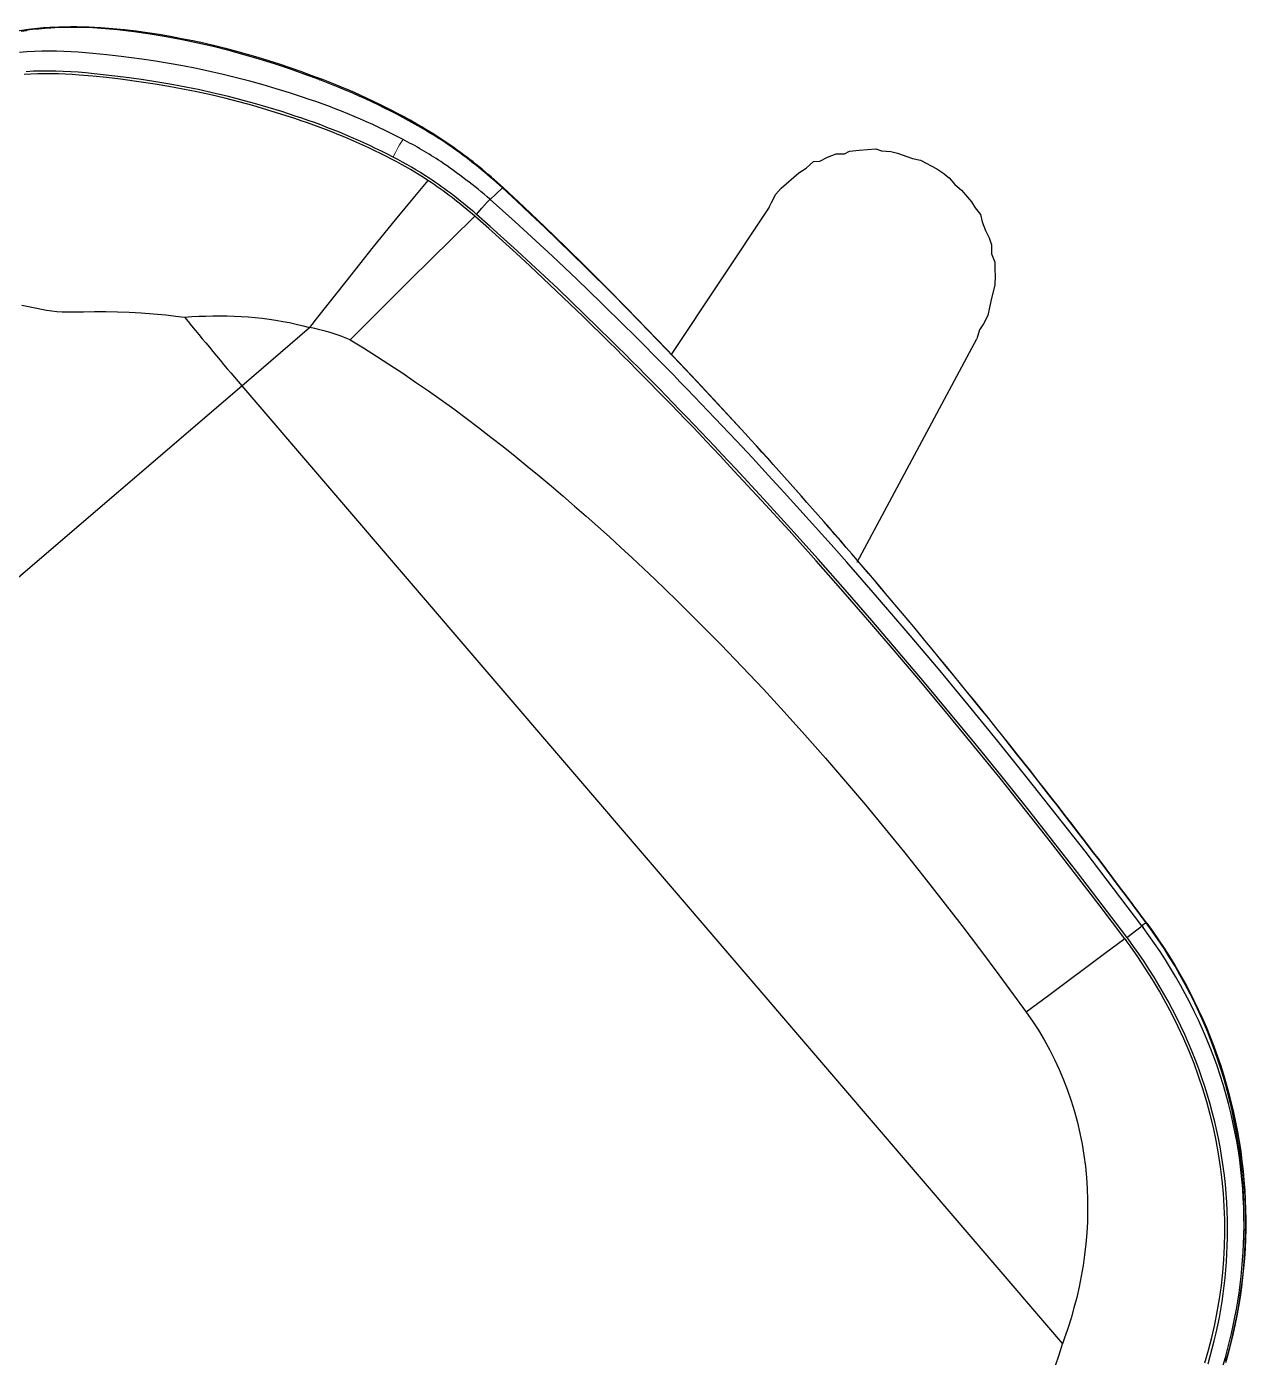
# Model space of a CAD drawing. Extents: x 741 to 1339, y 725 to 848.
# Drawn here: x 1106.8417 to 1107.0838, y 785.8822 to 786.1461 of the extents above; entities that cross this region are included whole.
import ezdxf

# ---------------------------------------------------------------- set-up
doc = ezdxf.new("R2010")
doc.units = 0
doc.header["$MEASUREMENT"] = 0
doc.linetypes.add('CONTINU', pattern=[0])
for name, color, linetype in [('Lay Out', 31, 'CONTINUOUS'), ('PAREDES', 7, 'CONTINUOUS'), ('PENA-008', 8, 'CONTINUOUS')]:
    doc.layers.add(name, color=color, linetype=linetype)
doc.layers.add('MOCHO', color=3, linetype='CONTINUOUS', lineweight=15)

# ---------------------------------------------------------------- blocks, each defined once
blk = doc.blocks.new('*E421')
at = {"layer": 'MOCHO', "lineweight": 13, "extrusion": (0, 0, -1)}
for centre, major_axis, ratio, start_param, end_param in [((298.2832532743196, 410.9227221997448), (-0.3240056931972504, -2.738728284835815), 0.03556452878652137, 3.141552209854126, 3.454068899154663), ((317.3357129911165, 406.572426179237), (-0.9135398268699647, -2.646780014038086), 0.10244476118164, 3.141594648361206, 3.51560640335083), ((317.742817483304, 402.6443713696667), (-1.027923107147217, -2.604490995407104), 0.1122784527247029, 3.701299667358398, 5.337861061096191)]:
    blk.add_ellipse(centre, major_axis=major_axis, ratio=ratio, start_param=start_param, end_param=end_param, dxfattribs=at)
blk = doc.blocks.new('A$C12870BC7')
at = {"layer": 'Lay Out', "linetype": 'CONTINU', "ltscale": 0.6}
for p, q in [((0.7112295097992387, 0.4850232043122702), (0.7090285739674869, 0.4864207633945767)), ((0.7099758233760554, 0.4857124472735137), (0.7108754509192181, 0.4851368498275548)), ((0.708141733070704, 0.4818421979785086), (0.7069510185918375, 0.4827145890494791)), ((0.709309178294518, 0.480947056442588), (0.708141733070704, 0.4818421979785086)), ((0.7104536289169232, 0.4800298052998784), (0.709309178294518, 0.480947056442588)), ((0.7161388648403886, 0.481336255712236), (0.7148168049538413, 0.4823626816219218)), ((0.7152190044892563, 0.4822217386001881), (0.7161712434364631, 0.4814897565024836)), ((0.7174322386944709, 0.4802812505802336), (0.7161388648403886, 0.481336255712236)), ((0.7161712434364631, 0.4814897565024836), (0.7171108025468698, 0.4807416613994207)), ((0.7171108025468698, 0.4807416613994207), (0.7180331805550964, 0.4799814510249831)), ((0.7186966366041929, 0.4791995277658003), (0.7174322386944709, 0.4802812505802336)), ((0.7058741327307985, 0.477983072150451), (0.7047883816649687, 0.4788034163830304)), ((0.7066554303905264, 0.4780658801810347), (0.7054865661235112, 0.478968589946831)), ((0.7069416956313148, 0.4771406488282679), (0.7058741327307985, 0.477983072150451)), ((0.7078012237632834, 0.4771390771998227), (0.7066554303905264, 0.4780658801810347)), ((0.711574917094083, 0.4790914210959869), (0.7104536289169232, 0.4800298052998784)), ((0.7126715169731028, 0.4781344214882353), (0.711574917094083, 0.4790914210959869)), ((0.7137479450784099, 0.477157967257213), (0.7126715169731028, 0.4781344214882353)), ((0.7180331805550964, 0.4799814510249831), (0.718942924502187, 0.4792061347082068)), ((0.7199333708030622, 0.4780928114826253), (0.7186966366041929, 0.4791995277658003)), ((0.718942924502187, 0.4792061347082068), (0.7207161637984996, 0.4776212466797602)), ((0.7211439976607039, 0.4769630090470542), (0.7199333708030622, 0.4780928114826253)), ((0.7079911466593671, 0.4762765889133931), (0.7069416956313148, 0.4771406488282679)), ((0.7089229849547678, 0.4761898441827412), (0.7078012237632834, 0.4771390771998227)), ((0.7090227604683719, 0.4753911975767693), (0.7079911466593671, 0.4762765889133931)), ((0.7100238877387142, 0.4752170214815266), (0.7089229849547678, 0.4761898441827412)), ((0.7100405653096118, 0.4744822775901554), (0.7090227604683719, 0.4753911975767693)), ((0.7111080214005483, 0.4742202123745898), (0.7100238877387142, 0.4752170214815266)), ((0.7148031180543626, 0.476167185268892), (0.7137479450784099, 0.477157967257213)), ((0.7158366849549225, 0.4751667446321477), (0.7148031180543626, 0.476167185268892)), ((0.7178509479570607, 0.4731411598024948), (0.7158366849549225, 0.4751667446321477)), ((0.7207161637984996, 0.4776212466797602), (0.7224342892921527, 0.4759931007245228)), ((0.7223301193226348, 0.4758123176866462), (0.7211439976607039, 0.4769630090470542)), ((0.7234931853490139, 0.4746431787662146), (0.7223301193226348, 0.4758123176866462)), ((0.7224342892921527, 0.4759931007245228), (0.7241011003567905, 0.4743288530926435)), ((0.7110468957379794, 0.473550836016571), (0.7100405653096118, 0.4744822775901554)), ((0.7120380591896378, 0.4726039528127473), (0.7110468957379794, 0.473550836016571)), ((0.7121743941359568, 0.473204742088015), (0.7111080214005483, 0.4742202123745898)), ((0.713012209382839, 0.4716469837219535), (0.7120380591896378, 0.4726039528127473)), ((0.7132222125015346, 0.4721761342089081), (0.7121743941359568, 0.473204742088015)), ((0.7198095020739288, 0.4710903068505701), (0.7178509479570607, 0.4731411598024948)), ((0.7246341112514187, 0.4734585219230354), (0.7234931853490139, 0.4746431787662146)), ((0.7241011003567905, 0.4743288530926435), (0.7257197860245128, 0.4726363314087081)), ((0.7257537362490325, 0.4722611547260982), (0.7246341112514187, 0.4734585219230354)), ((0.7257197860245128, 0.4726363314087081), (0.7272928639526413, 0.4709230581268145)), ((0.7149287872896934, 0.4696972642925772), (0.713012209382839, 0.4716469837219535)), ((0.714256191382276, 0.4711341140839664), (0.7132222125015346, 0.4721761342089081)), ((0.7162876660037796, 0.469019724622072), (0.714256191382276, 0.4711341140839664)), ((0.721719625623507, 0.4690266977693369), (0.7198095020739288, 0.4710903068505701)), ((0.7268528995606971, 0.4710534727642113), (0.7257537362490325, 0.4722611547260982)), ((0.7289928012810947, 0.4686149006199827), (0.7268528995606971, 0.4710534727642113)), ((0.7272928639526413, 0.4709230581268145), (0.7288229280906648, 0.4691947704534556)), ((0.7168175641588164, 0.4677031120300086), (0.7149287872896934, 0.4696972642925772)), ((0.7182731971980161, 0.4668817454762717), (0.7162876660037796, 0.469019724622072)), ((0.7186842619381082, 0.4656737583438968), (0.7168175641588164, 0.4677031120300086)), ((0.7245046273840785, 0.4659195121933095), (0.721719625623507, 0.4690266977693369)), ((0.7288229280906648, 0.4691947704534556), (0.7303123587690266, 0.4674554508647049)), ((0.7310596451702054, 0.4661527540499861), (0.7289928012810947, 0.4686149006199827)), ((0.7303123587690266, 0.4674554508647049), (0.7317642076934021, 0.4657060606473493)), ((0.7202137462521137, 0.4647343975943983), (0.7182731971980161, 0.4668817454762717)), ((0.7214477796914593, 0.4625735001395839), (0.7186842619381082, 0.4656737583438968)), ((0.7221100303169692, 0.4625824874124334), (0.7202137462521137, 0.4647343975943983)), ((0.72631419723524, 0.4638363569379322), (0.7245046273840785, 0.4659195121933095)), ((0.7330609384236482, 0.4636664990059813), (0.7310596451702054, 0.4661527540499861)), ((0.7317642076934021, 0.4657060606473493), (0.7331815876032692, 0.4639453333438865)), ((0.7232692969698178, 0.4604634288412086), (0.7214477796914593, 0.4625735001395839)), ((0.7239638346403012, 0.4604217425430903), (0.7221100303169692, 0.4625824874124334)), ((0.7280883367846513, 0.4617366309214646), (0.72631419723524, 0.4638363569379322)), ((0.7350005109319113, 0.4611533431775712), (0.7330609384236482, 0.4636664990059813)), ((0.7331815876032692, 0.4639453333438865), (0.7345662227124308, 0.462172170340196)), ((0.7345662227124308, 0.462172170340196), (0.7359190895667211, 0.4603854577637918)), ((0.7250699100650877, 0.4583152264815595), (0.7232692969698178, 0.4604634288412086)), ((0.7257735113010426, 0.4582472497400119), (0.7239638346403012, 0.4604217425430903)), ((0.7298248030288619, 0.4596163211508753), (0.7280883367846513, 0.4617366309214646)), ((0.731521978563876, 0.4574721470426226), (0.7298248030288619, 0.4596163211508753)), ((0.736880865093724, 0.4586095787422124), (0.7350005109319113, 0.4611533431775712)), ((0.7359190895667211, 0.4603854577637918), (0.7372414393651638, 0.4585836697620067)), ((0.7268410131675296, 0.4561298085725554), (0.7250699100650877, 0.4583152264815595)), ((0.7275379006511571, 0.4560531497286462), (0.7257735113010426, 0.4582472497400119)), ((0.7331797108043361, 0.4553042306652202), (0.731521978563876, 0.4574721470426226)), ((0.7387045796000962, 0.456034168120155), (0.736880865093724, 0.4586095787422124)), ((0.7372414393651638, 0.4585836697620067), (0.7385340655515051, 0.4567669284026721)), ((0.7385340655515051, 0.4567669284026721), (0.7397979904469025, 0.4549359813540974)), ((0.7285784559574608, 0.4539063664121983), (0.7268410131675296, 0.4561298085725554)), ((0.7292593372454235, 0.4538334611661554), (0.7275379006511571, 0.4560531497286462)), ((0.7302847408336106, 0.4516424281191718), (0.7285784559574608, 0.4539063664121983)), ((0.7347999681005035, 0.4531136401151485), (0.7331797108043361, 0.4553042306652202)), ((0.7404744315032872, 0.4534289575931467), (0.7387045796000962, 0.456034168120155)), ((0.7397979904469025, 0.4549359813540974), (0.7410343126653629, 0.4530913168889725)), ((0.7309408575309249, 0.4515874211260922), (0.7292593372454235, 0.4538334611661554)), ((0.7319612258048096, 0.4493388939461198), (0.7302847408336106, 0.4516424281191718)), ((0.7325843230478881, 0.4493162350322706), (0.7309408575309249, 0.4515874211260922)), ((0.7363845509585758, 0.4509009246999227), (0.7347999681005035, 0.4531136401151485)), ((0.7421929842357144, 0.4507951220678166), (0.7404744315032872, 0.4534289575931467)), ((0.7410343126653629, 0.4530913168889725), (0.7422439172017334, 0.4512332401777854)), ((0.7336084296611602, 0.4469967556976968), (0.7319612258048096, 0.4493388939461198)), ((0.7341911528395144, 0.4470207115864611), (0.7325843230478881, 0.4493162350322706)), ((0.7379349547141487, 0.4486662217461941), (0.7363845509585758, 0.4509009246999227)), ((0.7394522169474271, 0.4464093176341208), (0.7379349547141487, 0.4486662217461941)), ((0.743862084079467, 0.4481332566270027), (0.7421929842357144, 0.4507951220678166)), ((0.7422439172017334, 0.4512332401777854), (0.7434275822405993, 0.449361949581558)), ((0.7434275822405993, 0.449361949581558), (0.7445858723477272, 0.4474774603588827)), ((0.7352263218854773, 0.4446167152659797), (0.7336084296611602, 0.4469967556976968)), ((0.7357623387101171, 0.4447011101836011), (0.7341911528395144, 0.4470207115864611)), ((0.7409369174822018, 0.4441296325401396), (0.7394522169474271, 0.4464093176341208)), ((0.7454830127508671, 0.4454433765290702), (0.743862084079467, 0.4481332566270027)), ((0.7445858723477272, 0.4474774603588827), (0.7457191995034123, 0.4455797572509397)), ((0.6747445692184897, 0.4443714802066694), (0.6753497758376739, 0.4435968962991552)), ((0.6753497758376739, 0.4435968962991552), (0.6759455297987529, 0.4427983412445116)), ((0.7368143989463647, 0.4421992151485625), (0.7352263218854773, 0.4446167152659797)), ((0.7372984147081638, 0.4423573545311825), (0.7357623387101171, 0.4447011101836011)), ((0.7423893004549313, 0.4418263882792104), (0.7409369174822018, 0.4441296325401396)), ((0.7470563958494836, 0.4427249019497737), (0.7454830127508671, 0.4454433765290702)), ((0.7457191995034123, 0.4455797572509397), (0.7468278688779151, 0.4436684893116905)), ((0.7468278688779151, 0.4436684893116905), (0.7479120025397492, 0.4417432750781387)), ((0.6759455297987529, 0.4427983412445116), (0.6765442591728856, 0.4419929961450322)), ((0.6765442591728856, 0.4419929961450322), (0.6771582241869396, 0.4411953260848946)), ((0.6771582241869396, 0.4411953260848946), (0.6777967325430723, 0.4404141657519318)), ((0.7383716080054796, 0.4397444079306894), (0.7368143989463647, 0.4421992151485625)), ((0.738799441867684, 0.4399889258393301), (0.7372984147081638, 0.4423573545311825)), ((0.743809396382801, 0.4394981047742164), (0.7423893004549313, 0.4418263882792104)), ((0.7485822944094593, 0.4399765359146528), (0.7470563958494836, 0.4427249019497737)), ((0.7479120025397492, 0.4417432750781387), (0.7489716310058725, 0.4398035347260389)), ((0.6777967325430723, 0.4404141657519318), (0.6784659410572544, 0.4396538333094355)), ((0.6784659410572544, 0.4396538333094355), (0.6791685428595997, 0.4389153205618328)), ((0.6791685428595997, 0.4389153205618328), (0.6799042632966916, 0.4381968575196566)), ((0.6799042632966916, 0.4381968575196566), (0.6806708441062597, 0.4374944769661084)), ((0.739896377434377, 0.4372522173193971), (0.7383716080054796, 0.4397444079306894)), ((0.7402653286375767, 0.4375946492011877), (0.738799441867684, 0.4399889258393301)), ((0.7438094116413936, 0.4394981047742164), (0.7438219083756508, 0.4394773226593003)), ((0.7485822333753163, 0.4399765359146528), (0.7486437252425162, 0.439863378672058)), ((0.7489710664403333, 0.4398044960132808), (0.7490342214870793, 0.4396870663829446)), ((0.6806708441062597, 0.4374944769661084), (0.6814644782857044, 0.4368030062596659)), ((0.6814644782857044, 0.4368030062596659), (0.6831149932425546, 0.4354290216029)), ((0.6831149932425546, 0.4354290216029), (0.6848182340424387, 0.4340301655459058)), ((0.7402654812229343, 0.4375947712694739), (0.7402813043162837, 0.4375685113430023)), ((0.6848182340424387, 0.4340301655459058), (0.6865399452902352, 0.4325742578530622)), ((0.6865399452902352, 0.4325742578530622), (0.6882628314445469, 0.4310471996450502)), ((0.6882628314445469, 0.4310471996450502), (0.689984634243558, 0.4294532480510185)), ((0.689984634243558, 0.4294532480510185), (0.6917045297264508, 0.4277978961406603)), ((0.6917045297264508, 0.4277978961406603), (0.6934206105774479, 0.4260850272098793)), ((0.6934206105774479, 0.4260850272098793), (0.6951301150029963, 0.4243170139593673)), ((0.6951301150029963, 0.4243170139593673), (0.6968295945757177, 0.4224947795301119)), ((0.6968295945757177, 0.4224947795301119), (0.6976743677112722, 0.4215632464051993)), ((0.6976743677112722, 0.4215632464051993), (0.6988021560212587, 0.4207256295192252)), ((0.6988021560212587, 0.4207256295192252), (0.6999170813922433, 0.4198710909258949)), ((0.6999170813922433, 0.4198710909258949), (0.7010181367614337, 0.4189995009276259)), ((0.7010181367614337, 0.4189995009276259), (0.7021042692903734, 0.4181107527149521)), ((0.7021042692903734, 0.4181107527149521), (0.7031744108821272, 0.4172047623656141)), ((0.7031744108821272, 0.4172047623656141), (0.7042274781812807, 0.4162814764749925)), ((0.7042274781812807, 0.4162814764749925), (0.7052624488664492, 0.4153408568968331)), ((0.7052624488664492, 0.4153408568968331), (0.706278224323512, 0.4143828960018396)), ((0.706278224323512, 0.4143828960018396), (0.7072737822311979, 0.41340762430697)), ((0.7072737822311979, 0.41340762430697), (0.7082480850095294, 0.4124151104754361)), ((0.7082480850095294, 0.4124151104754361), (0.7092001103373491, 0.4114054384294974)), ((0.759905144390757, 0.4124388374862207), (0.7599277727875346, 0.412351741809303)), ((0.760087193886477, 0.4124082670255262), (0.7601094560786237, 0.4123212628999369)), ((0.7092001103373491, 0.4114054384294974), (0.7101288664101162, 0.4103787683834668)), ((0.7101288664101162, 0.4103787683834668), (0.7110333919407026, 0.4093352758107045)), ((0.7110333919407026, 0.4093352758107045), (0.7119127714174169, 0.4082751972180318)), ((0.7419095265639157, 0.4090470193318794), (0.7351543321510121, 0.4078020989327484)), ((0.7478307356204255, 0.4100873381310208), (0.7419095265639157, 0.4090470193318794)), ((0.7519578011974204, 0.4107680134286653), (0.7478307356204255, 0.4100873381310208)), ((0.7119127714174169, 0.4082751972180318), (0.7127661045870468, 0.4071988148882753)), ((0.7127661045870468, 0.4071988148882753), (0.7135925369721576, 0.4061064416214464)), ((0.7351543321510121, 0.4078020989327484), (0.7265770864112824, 0.4061571685972609)), ((0.4186453310797447, 0.4038751413200004), (0.6974328862494872, 0.4038751413193182)), ((0.6974328862494872, 0.4038751413193182), (0.6974328862489187, 0.1537165897480151)), ((0.6974328862494872, 0.4038751413193182), (0.7151617392341336, 0.4038751413193182)), ((0.7135925369721576, 0.4061064416214464), (0.714391320904781, 0.4049984207342874)), ((0.714391320904781, 0.4049984207342874), (0.7151617544926125, 0.4038751413193182)), ((0.7176906266047922, 0.4043895062927874), (0.7151617392341336, 0.4038751413193182)), ((0.7265770864112824, 0.4061571685972609), (0.7176906266047922, 0.4043895062927874)), ((0.7479462884517147, 0.3988814981703541), (0.7364354228902243, 0.3980622144056412)), ((0.7544055284585625, 0.3993080197990508), (0.7479462884517147, 0.3988814981703541)), ((0.7549079460048347, 0.3956971120726536), (0.7544055284585625, 0.3993080197990508)), ((0.7548921381699643, 0.3993949781493171), (0.7548942133298056, 0.3993807495719608)), ((0.7553957763985295, 0.3957817434973236), (0.7548941675541414, 0.3993807419428919)), ((0.754894182812734, 0.3993807419428919), (0.7564917811950522, 0.3996262974312828)), ((0.7564917811950522, 0.3996262974312828), (0.758076409828675, 0.3998245591128722)), ((0.758076409828675, 0.3998245591128722), (0.758789684971191, 0.3998900181973255)), ((0.758789684971191, 0.3998900181973255), (0.7588574938690158, 0.3998944050240567)), ((0.758853999666087, 0.3999183532835247), (0.7588574938690158, 0.3998943973947604)), ((0.7593139222123568, 0.3965939244174166), (0.7588574328348727, 0.3998943973947604)), ((0.7603938750375505, 0.3999535928535494), (0.7588574633519443, 0.3998943973947604)), ((0.7622270956067609, 0.3999937609280693), (0.7603938750375505, 0.3999535928535494)), ((0.762222807960427, 0.4000292293760737), (0.7622271261238325, 0.3999937609280693)), ((0.7626640845857651, 0.3962304357671798), (0.7622270956067609, 0.3999937609280693)), ((0.7623591276482671, 0.4000145583015779), (0.7623633237433864, 0.3999791203707588)), ((0.7623632932263149, 0.3999792042925634), (0.7629937450797684, 0.3943283229446166)), ((0.7208630423872933, 0.3968867050498517), (0.7196529953536697, 0.3967926667426269)), ((0.7196529953536697, 0.3967926667426269), (0.7206260927084145, 0.3938559341811612)), ((0.7364354228902243, 0.3980622144056412), (0.7208630423872933, 0.3968867050498517)), ((0.759747371212768, 0.3932842429183125), (0.7593139222123568, 0.3965939244174166)), ((0.7630758207010899, 0.3924518291903638), (0.7626640845857651, 0.3962304357671798)), ((0.7206260927084145, 0.3938559341811612), (0.7215515987147114, 0.3909093140937472)), ((0.7553850191363267, 0.3920583727913396), (0.7549079460048347, 0.3956971120726536)), ((0.7558705302338353, 0.39216747126558), (0.7553957763985295, 0.3957817434973236)), ((0.7601609536099545, 0.3899579982874144), (0.759747371212768, 0.3932842429183125)), ((0.7629937450797684, 0.3943283229446166), (0.7635683049457498, 0.3886791200348085)), ((0.7215515987147114, 0.3909093140937472), (0.722437493582845, 0.3879431020564112)), ((0.7558381363791682, 0.3884038180460863), (0.7553850191363267, 0.3920583727913396)), ((0.7563220911068242, 0.3885323253675921), (0.7558705302338353, 0.39216747126558)), ((0.7634614952508514, 0.3886912810815062), (0.7630758207010899, 0.3924518291903638)), ((0.722437493582845, 0.3879431020564112), (0.7232857914382862, 0.3849689937310501)), ((0.7562666721336768, 0.3847587693635575), (0.7558381363791682, 0.3884038180460863)), ((0.7567498791934781, 0.3849022300423854), (0.7563220911068242, 0.3885323253675921)), ((0.7609291747112934, 0.3833140766887624), (0.7601609536099545, 0.3899579982874144)), ((0.7638242972673766, 0.3849407044204014), (0.7634614952508514, 0.3886912810815062)), ((0.7635683049457498, 0.3886791200348085), (0.7640938696787885, 0.3830355475215725)), ((0.7232857914382862, 0.3849689937310501), (0.7240977434803995, 0.3819941835133847)), ((0.7566710536386267, 0.3811345562010189), (0.7562666721336768, 0.3847587693635575)), ((0.7571557560341375, 0.3812730197119123), (0.7567498791934781, 0.3849022300423854)), ((0.7616266725361243, 0.3766698728075113), (0.7609291747112934, 0.3833140766887624)), ((0.7641697350791787, 0.38115250022976), (0.7638242972673766, 0.3849407044204014)), ((0.7640938696787885, 0.3830355475215725), (0.7645779922501674, 0.3773526156358145)), ((0.7240977434803995, 0.3819941835133847), (0.7248767981365631, 0.3790118279537324)), ((0.7570543478580589, 0.3775143865480146), (0.7566710536386267, 0.3811345562010189)), ((0.7575412474814698, 0.3776399337152867), (0.7571557560341375, 0.3812730197119123)), ((0.7644951231854407, 0.3773627625569276), (0.7641697350791787, 0.38115250022976)), ((0.7248767981365631, 0.3790118279537324), (0.7256241760888429, 0.3760224229540796)), ((0.7577631675105181, 0.3702672724559903), (0.7570543478580589, 0.3775143865480146)), ((0.7582546294337931, 0.370359128793794), (0.7575412474814698, 0.3776399337152867)), ((0.7650893055181882, 0.3697724078811149), (0.7644951231854407, 0.3773627625569276)), ((0.7256241760888429, 0.3760224229540796), (0.7263410522439813, 0.3730264796754597)), ((0.7622601150609967, 0.3700127907286657), (0.7616266725361243, 0.3766698728075113)), ((0.7645779922501674, 0.3773526156358145), (0.7650201691284906, 0.3716621384080696)), ((0.7263410522439813, 0.3730264796754597), (0.7270284794404347, 0.3700244787610387)), ((0.7270284794404347, 0.3700244787610387), (0.7276874647408818, 0.3670168932255962)), ((0.7583996464823599, 0.3630128724171442), (0.7577631675105181, 0.3702672724559903)), ((0.7588955791543981, 0.3630622413839006), (0.7582546294337931, 0.370359128793794)), ((0.7628335457958997, 0.3633452794461078), (0.7622601150609967, 0.3700127907286657)), ((0.7650201691284906, 0.3716621384080696), (0.7654225975418854, 0.3659641196529861)), ((0.7656122152673674, 0.3621696403927359), (0.7650893055181882, 0.3697724078811149)), ((0.7276874647408818, 0.3670168932255962), (0.7283189389157201, 0.364004157936975)), ((0.7654225975418854, 0.3659641196529861), (0.7657870779964355, 0.3602600203746675)), ((0.7283189389157201, 0.364004157936975), (0.7289237869594558, 0.3609867039485977)), ((0.7660679722354757, 0.3545575957196121), (0.7656122152673674, 0.3621696403927359)), ((0.799865386016279, 0.3627298619312711), (0.7661394231628833, 0.3531689191909351)), ((0.799865386016279, 0.3627298619312711), (0.8008437537949362, 0.3630967498481965)), ((0.8008437537949362, 0.3630967498481965), (0.802555897407558, 0.3638305256822747)), ((0.802555897407558, 0.3638305256822747), (0.804145745047947, 0.3640751176269674)), ((0.804145745047947, 0.3640751176269674), (0.8087929919966541, 0.3640751176269674)), ((0.8087929919966541, 0.3640751176269674), (0.8105051356093895, 0.3638305256822747)), ((0.8105051356093895, 0.3638305256822747), (0.812461871166704, 0.3638305256822747)), ((0.812461871166704, 0.3638305256822747), (0.8134402389453612, 0.3630967498481965)), ((0.8134402389453612, 0.3630967498481965), (0.8151523825580966, 0.3627298619310437)), ((0.8151523825580966, 0.3627298619310437), (0.8168645261707184, 0.3621183820694256)), ((0.8168645261707184, 0.3621183820694256), (0.8180874858940683, 0.361017718318422)), ((0.7289237869594558, 0.3609867039485977), (0.7295028328325657, 0.3579649241676321)), ((0.7657870779964355, 0.3602600203746675), (0.7661151363450358, 0.3545510192941634)), ((0.8180874858940683, 0.361017718318422), (0.8191881496450719, 0.3607731263737293)), ((0.8191881496450719, 0.3607731263737293), (0.820777997285461, 0.3596724626227257)), ((0.820777997285461, 0.3596724626227257), (0.8221232529811573, 0.3586940948441821)), ((0.7295028328325657, 0.3579649241676321), (0.7300568242030181, 0.3549391809840614)), ((0.8221232529811573, 0.3586940948441821), (0.8234685086768536, 0.3577157270654112)), ((0.8234685086768536, 0.3577157270654112), (0.8240799885384718, 0.3567373592866403)), ((0.8240799885384718, 0.3567373592866403), (0.8254252442341681, 0.355392103590944)), ((0.7300568242030181, 0.3549391809840614), (0.7305864782214826, 0.3519098062706831)), ((0.7664599943328199, 0.3469384939771913), (0.7660679722354757, 0.3545575957196121)), ((0.7661151363450358, 0.3545510192941634), (0.7665418410761617, 0.3459801516189742)), ((0.8254252442341681, 0.355392103590944), (0.8261590200682463, 0.3542914398399404)), ((0.8261590200682463, 0.3542914398399404), (0.8271373878469035, 0.3525792962273187)), ((0.7305864782214826, 0.3519098062706831), (0.7310924662633056, 0.3488770861251993)), ((0.8271373878469035, 0.3525792962273187), (0.8277488677085216, 0.3516009284485477)), ((0.8277488677085216, 0.3516009284485477), (0.8287272354871789, 0.3502556727528514)), ((0.7310924662633056, 0.3488770861251993), (0.7315754139280557, 0.3458412723132511)), ((0.8287272354871789, 0.3502556727528514), (0.8300724911828752, 0.3468313855276079)), ((0.7315754139280557, 0.3458412723132511), (0.7320359010398647, 0.3428025746395775)), ((0.7667911349040537, 0.3393136855454628), (0.7664599943328199, 0.3469384939771913)), ((0.7665418410761617, 0.3459801516189742), (0.7668934280747521, 0.3374020895480641)), ((0.8300724911828752, 0.3468313855276079), (0.8304393790999143, 0.3454861298319116)), ((0.8304393790999143, 0.3454861298319116), (0.8308062670168397, 0.3438962821915226)), ((0.8308062670168397, 0.3438962821915226), (0.8308062670168397, 0.3421841385789008)), ((0.7320359010398647, 0.3428025746395775), (0.7324744769056792, 0.3397611762063804)), ((0.8308062670168397, 0.3421841385789008), (0.8310508589615324, 0.3404719949662791)), ((0.8310508589615324, 0.3404719949662791), (0.8310508589615324, 0.3374145956577337)), ((0.7324744769056792, 0.3397611762063804), (0.7328916603153743, 0.3367172791893296)), ((0.76706322497256, 0.3317007806729322), (0.7667911349040537, 0.3393136855454628)), ((0.7328916603153743, 0.3367172791893296), (0.7332878785079515, 0.3336710800417819)), ((0.7668934280747521, 0.3374020895480641), (0.7670871350857738, 0.3316966551483489)), ((0.8310508589615324, 0.3374145956577337), (0.8308062670168397, 0.3360693399620374)), ((0.8308062670168397, 0.3360693399620374), (0.8308062670168397, 0.3343571963494156)), ((0.7332878785079515, 0.3336710800417819), (0.7336635739804365, 0.330622773310111)), ((0.8300724911828752, 0.3330119406537193), (0.8294610113211434, 0.3312997970410976)), ((0.8308062670168397, 0.3343571963494156), (0.8300724911828752, 0.3330119406537193)), ((0.7336635739804365, 0.330622773310111), (0.7340191281962802, 0.3275725420965188)), ((0.7605989649101161, 0.3275725478183773), (0.7604183954916266, 0.3316024451828667)), ((0.7610972779124836, 0.3275971369360065), (0.7609165406501575, 0.3316300936353542)), ((0.7650209167962316, 0.3271357972539732), (0.7648202976722018, 0.3317830527476104)), ((0.8294610113211434, 0.3312997970410976), (0.8290941234041043, 0.3297099494007085)), ((0.7340191281962802, 0.3275725420965188), (0.7346713081934126, 0.3214670233749217)), ((0.7609106813753783, 0.3195111070758827), (0.7605989649101161, 0.3275725478183773)), ((0.7614093148068264, 0.3195282271440334), (0.7610972779124836, 0.3275971369360065)), ((0.8284826435424861, 0.3283646937050122), (0.8273819797914825, 0.3270194380093159)), ((0.8290941234041043, 0.3297099494007085), (0.8284826435424861, 0.3283646937050122)), ((0.7651996399328596, 0.3224876281560825), (0.7650209167962316, 0.3271357972539732)), ((0.8267704999297507, 0.3253072943966941), (0.8257921321510935, 0.3242066306456906)), ((0.8273819797914825, 0.3270194380093159), (0.8267704999297507, 0.3253072943966941)), ((0.7653568943208597, 0.3178388515778039), (0.7651996399328596, 0.3224876281560825)), ((0.825058356317129, 0.3232282628669196), (0.823835396593779, 0.3218830071712233)), ((0.8257921321510935, 0.3242066306456906), (0.825058356317129, 0.3232282628669196)), ((0.7346713081934126, 0.3214670233749217), (0.7352469971903588, 0.3153558790247786)), ((0.7611581289214087, 0.311448561997409), (0.7609106813753783, 0.3195111070758827)), ((0.7616570217477943, 0.3114568321193616), (0.7614093148068264, 0.3195282271440334)), ((0.8211448852023864, 0.3199262716139089), (0.8201665174237291, 0.3191924957798307)), ((0.823835396593779, 0.3218830071712233), (0.8211448852023864, 0.3199262716139089)), ((0.7654930003891991, 0.3131897383584743), (0.7653568943208597, 0.3178388515778039)), ((0.8157638624196011, 0.3171134642502835), (0.8141740147793257, 0.3161350964715126)), ((0.8171091181152974, 0.3174803521672089), (0.8157638624196011, 0.3171134642502835)), ((0.8188212617280328, 0.3182141280012871), (0.8171091181152974, 0.3174803521672089)), ((0.8201665174237291, 0.3191924957798307), (0.8188212617280328, 0.3182141280012871)), ((0.7352469971903588, 0.3153558790247786), (0.7357484381909103, 0.3092403545235953)), ((0.7673346573749882, 0.297912996593837), (0.8141740147793257, 0.3161350964715126)), ((0.7613428944350176, 0.30338554913466), (0.7611581289214087, 0.311448561997409)), ((0.7618420161393828, 0.3033843601467794), (0.7616570217477943, 0.3114568321193616)), ((0.7656082480500004, 0.3085405226206746), (0.7654930003891991, 0.3131897383584743)), ((0.7357484381909103, 0.3092403545235953), (0.7361775232523655, 0.3031215782348369)), ((0.7657029577323442, 0.3038914031428845), (0.7656082480500004, 0.3085405226206746)), ((0.765777327797025, 0.2992425455634162), (0.7657029577323442, 0.3038914031428845)), ((0.7361775232523655, 0.3031215782348369), (0.7365359460714558, 0.2970005566626384)), ((0.7614663206667842, 0.2953221510240525), (0.7613428944350176, 0.30338554913466)), ((0.7619655949563935, 0.2953118710677387), (0.7618420161393828, 0.3033843601467794)), ((0.765831617639094, 0.2945940855995701), (0.765777327797025, 0.2992425455634162)), ((0.7365359460714558, 0.2970005566626384), (0.7368251867251843, 0.2908781677310941)), ((0.7615294604549376, 0.2872581354049686), (0.7614663206667842, 0.2953221510240525)), ((0.7620288568127194, 0.2872401026859421), (0.7619655949563935, 0.2953118710677387)), ((0.7658660103607531, 0.2899461282136286), (0.765831617639094, 0.2945940855995701)), ((0.7368251867251843, 0.2908781677310941), (0.7370466032227228, 0.2847551522461487)), ((0.7658759284038865, 0.2806520044114365), (0.7658660103607531, 0.2899461282136286)), ((0.7615332445698755, 0.2791931956910645), (0.7615294604549376, 0.2872581354049686)), ((0.7620327782544223, 0.2791694667730695), (0.7620288568127194, 0.2872401026859421)), ((0.7370466032227228, 0.2847551522461487), (0.737201553572902, 0.2786320461639349)), ((0.765808516227878, 0.2713600415982143), (0.7658759284038865, 0.2806520044114365)), ((0.737201553572902, 0.2786320461639349), (0.7372913194922717, 0.2725089515254382)), ((0.7614785122304397, 0.2711271850196368), (0.7615332445698755, 0.2791931956910645)), ((0.7619782290173021, 0.2710997692595498), (0.7620327782544223, 0.2791694667730695)), ((0.7372913194922717, 0.2725089515254382), (0.7373172132139985, 0.266386131540699)), ((0.7613660416216703, 0.2630603675531944), (0.7614785122304397, 0.2711271850196368)), ((0.761866078837727, 0.2630309872579488), (0.7619782290173021, 0.2710997692595498)), ((0.7656651013246005, 0.2620700738375632), (0.765808516227878, 0.2713600415982143)), ((0.7373172132139985, 0.266386131540699), (0.7372806690397624, 0.26026414696004)), ((0.7611967024797082, 0.2549936416380802), (0.7613660416216703, 0.2630603675531944)), ((0.7616972127099757, 0.2549638226601161), (0.761866078837727, 0.2630309872579488)), ((0.7654471027372551, 0.2527832302605617), (0.7656651013246005, 0.2620700738375632)), ((0.7372806690397624, 0.26026414696004), (0.7371832280809372, 0.2541437073055164)), ((0.7371832280809372, 0.2541437073055164), (0.7370266908438339, 0.2480255716887001)), ((0.7609715323843034, 0.2469304633307416), (0.7611967024797082, 0.2549936416380802)), ((0.7614726071801101, 0.2468999004993435), (0.7616972127099757, 0.2549638226601161)), ((0.765156092094287, 0.2435022764750698), (0.7654471027372551, 0.2527832302605617)), ((0.7370266908438339, 0.2480255716887001), (0.7368131019709949, 0.2419104000409931)), ((0.760691828310371, 0.2388755856623135), (0.7609715323843034, 0.2469304633307416)), ((0.7611934676717169, 0.2388411624235829), (0.7614726071801101, 0.2468999004993435)), ((0.7647938393847085, 0.2342292723829047), (0.765156092094287, 0.2435022764750698)), ((0.7368131019709949, 0.2419104000409931), (0.736544841792977, 0.2357986348593073)), ((0.7603588414571618, 0.230827749804817), (0.760691828310371, 0.2388755856623135)), ((0.7608610911597111, 0.2307876198765513), (0.7611934676717169, 0.2388411624235829)), ((0.736544841792977, 0.2357986348593073), (0.7362246873616982, 0.2296903638807777)), ((0.7643623129586672, 0.2249630812232368), (0.7647938393847085, 0.2342292723829047)), ((0.7362246873616982, 0.2296903638807777), (0.7358558887437425, 0.2235852132710221)), ((0.7599739450923266, 0.2227821111751069), (0.7603588414571618, 0.230827749804817)), ((0.7604770034967601, 0.2227376325663641), (0.7608610911597111, 0.2307876198765513)), ((0.7638636642687402, 0.215700552110107), (0.7643623129586672, 0.2249630812232368)), ((0.7358558887437425, 0.2235852132710221), (0.7354421995368625, 0.2174823743284975)), ((0.7595387871367052, 0.2147340159224456), (0.7599739450923266, 0.2227821111751069)), ((0.7600428831211161, 0.2146888506799911), (0.7604770034967601, 0.2227376325663641)), ((0.7354421995368625, 0.2174823743284975), (0.7349885024698892, 0.2113869968059277)), ((0.7590553817161094, 0.2066828689642222), (0.7595387871367052, 0.2147340159224456)), ((0.7595612019140958, 0.2066466223314052), (0.7600428831211161, 0.2146888506799911)), ((0.7633008839862327, 0.2064460337242195), (0.7638636642687402, 0.215700552110107)), ((0.7349885024698892, 0.2113869968059277), (0.7347480891051532, 0.2083394415567597)), ((0.7345365906507482, 0.2061814432222633), (0.7342478535284158, 0.2040216367522731)), ((0.7347480891051532, 0.2083394415567597), (0.7345365906507482, 0.2061814432222633)), ((0.7403194506353543, 0.2079489605705618), (0.7347480891051532, 0.2083394415567597)), ((0.7540396289603564, 0.20700926413339), (0.7403194506353543, 0.2079489605705618)), ((0.7590553817161094, 0.2066828689642222), (0.7540396289603564, 0.20700926413339)), ((0.758929681963707, 0.2049234844112249), (0.7590276264539284, 0.2062560574234027)), ((0.7590553817161094, 0.2066828689642222), (0.7590276264539284, 0.2062560574234027)), ((0.7593952654238478, 0.2043929453980269), (0.7595333398422213, 0.2062174457187353)), ((0.7595576924526881, 0.2065911880997788), (0.7595333398422213, 0.2062174457187353)), ((0.7595612019140958, 0.2066466147021089), (0.7595576924526881, 0.2065911652118899)), ((0.7595576924526881, 0.2065911652118899), (0.7620123928609814, 0.2064359554665458)), ((0.7620123928609814, 0.2064359554665458), (0.7630387424779315, 0.2063928959010042)), ((0.7630387424779315, 0.2063928959010042), (0.763297298232203, 0.2063901188489723)), ((0.7631222981763699, 0.2040701283538198), (0.7632717707151073, 0.2060050622697105)), ((0.7632972829737241, 0.2063900959613107), (0.7632717707151073, 0.2060050470111179)), ((0.764206431838204, 0.2063419705643952), (0.7632972829737241, 0.2063900959613107)), ((0.7633008687277538, 0.2064457438123242), (0.763297298232203, 0.2063901188489723)), ((0.7643522881058402, 0.2063385984297526), (0.764206431838204, 0.2063419705643952)), ((0.7644014510826196, 0.2061425416054732), (0.764239786980113, 0.2041518606581718)), ((0.764245829357094, 0.2042377203943175), (0.7643995895421654, 0.2061404206701951)), ((0.7643523033644328, 0.2063386136883452), (0.7644098432728583, 0.2062859488794544)), ((0.7644098432728583, 0.2062859488794544), (0.7643995132495434, 0.2061394593829533)), ((0.7644117048133126, 0.2062880927026214), (0.7644013900484765, 0.2061416184644855)), ((0.7644116895547199, 0.2062880927026214), (0.7644098432728583, 0.2062859488794544)), ((0.7342478535284158, 0.2040216367522731), (0.7338815878260334, 0.2018640656567783)), ((0.7586824938126142, 0.202263137193782), (0.758929681963707, 0.2049234844112249)), ((0.7592249955116017, 0.2025676440048443), (0.7593952654238478, 0.2043929453980269)), ((0.7629370901653942, 0.2021345840967257), (0.7631222981763699, 0.2040701283538198)), ((0.764239786980113, 0.2041518606581718), (0.7640383133784212, 0.2021648951622552)), ((0.7640557843928377, 0.2023392314722656), (0.764245829357094, 0.2042377203943175)), ((0.7338815878260334, 0.2018640656567783), (0.7334378240606725, 0.1997125521966296)), ((0.7583669016811996, 0.1996108235914704), (0.7586824938126142, 0.202263137193782)), ((0.758787228347785, 0.1989192460753344), (0.75902236226176, 0.2007427927380974)), ((0.75902236226176, 0.2007427927380974), (0.7592249955116017, 0.2025676440048443)), ((0.7627159788384574, 0.2001996654394276), (0.7629370901653942, 0.2021345840967257)), ((0.7640383133784212, 0.2021648951622552), (0.7637973964822891, 0.2001846205310045)), ((0.763829591976048, 0.2004457244593283), (0.7640557843928377, 0.2023392314722656)), ((0.7334378240606725, 0.1997125521966296), (0.732916958954263, 0.1975710864771969)), ((0.7579828445354337, 0.1969685348417585), (0.7583669016811996, 0.1996108235914704)), ((0.7585194564425706, 0.1970979347870667), (0.758787228347785, 0.1989192460753344)), ((0.7621653596026476, 0.19633601545776), (0.7624587658345376, 0.198266455737226)), ((0.7624587658345376, 0.198266455737226), (0.7627159788384574, 0.2001996654394276)), ((0.7635169599989808, 0.1982095261698902), (0.7631976142698136, 0.1962433809353712)), ((0.763269542970022, 0.196676997779619), (0.7635674504676331, 0.1985580233165507)), ((0.7637973964822891, 0.2001846205310045), (0.7635169599989808, 0.1982095261698902)), ((0.7635674504676331, 0.1985580233165507), (0.763829591976048, 0.2004457244593283)), ((0.7323196943988819, 0.1954434983886273), (0.731647052715914, 0.1933334957536914)), ((0.732916958954263, 0.1975710864771969), (0.7323196943988819, 0.1954434983886273)), ((0.7575303223750893, 0.1943383155876433), (0.7579828445354337, 0.1969685348417585)), ((0.7578856477130671, 0.1934660999898057), (0.7582189549952432, 0.1952798735653829)), ((0.7582189549952432, 0.1952798735653829), (0.7585194564425706, 0.1970979347870667)), ((0.7618356533329802, 0.1944095271371822), (0.7621653596026476, 0.19633601545776)), ((0.7631976142698136, 0.1962433809353712), (0.7628391304165802, 0.194284002857799)), ((0.7629360831024883, 0.194803456550531), (0.763269542970022, 0.196676997779619)), ((0.731647052715914, 0.1933334957536914), (0.7309002851047239, 0.1912445956625248)), ((0.7570092894248432, 0.1917222333595561), (0.7575303223750893, 0.1943383155876433)), ((0.7575194888203782, 0.1916576363819473), (0.7578856477130671, 0.1934660999898057)), ((0.7614695554744344, 0.1924881733109629), (0.7618356533329802, 0.1944095271371822)), ((0.7621634217695714, 0.1910817185071352), (0.7625672997431252, 0.1929381091508873)), ((0.7628391304165802, 0.194284002857799), (0.7624423476585775, 0.1923355422570836)), ((0.7625672997431252, 0.1929381091508873), (0.7629360831024883, 0.194803456550531)), ((0.7309002851047239, 0.1912445956625248), (0.7300809326765716, 0.1891801855085902)), ((0.7564197762015397, 0.1891223556881556), (0.7570092894248432, 0.1917222333595561)), ((0.7571204630586976, 0.1898555355801506), (0.7575194888203782, 0.1916576363819473)), ((0.760628200249073, 0.1886655687692524), (0.7610670812854892, 0.1905731288861858)), ((0.7610670812854892, 0.1905731288861858), (0.7614695554744344, 0.1924881733109629)), ((0.7620068692738755, 0.1903953670369134), (0.7615337938765947, 0.1884679708337131)), ((0.7617247390940634, 0.1892350170285368), (0.7621634217695714, 0.1910817185071352)), ((0.7624423476585775, 0.1923355422570836), (0.7620068692738755, 0.1903953670369134)), ((0.7300809326765716, 0.1891801855085902), (0.7291907654206966, 0.1871434848412861)), ((0.755761782705406, 0.1865407958791963), (0.7564197762015397, 0.1891223556881556)), ((0.7562239177381684, 0.1862745040514397), (0.7566885856866179, 0.1880608122767313)), ((0.7566885856866179, 0.1880608122767313), (0.7571204630586976, 0.1898555355801506)), ((0.7601529581408499, 0.1867666754963153), (0.760628200249073, 0.1886655687692524)), ((0.760744042992485, 0.1855735730578232), (0.7612515111115385, 0.1873987294950581)), ((0.7615337938765947, 0.1884679708337131), (0.761022541642717, 0.1865503629762912)), ((0.7612515111115385, 0.1873987294950581), (0.7617247390940634, 0.1892350170285368)), ((0.7282317669457257, 0.185137522478513), (0.7272061344795588, 0.1831651822815417)), ((0.7291907654206966, 0.1871434848412861), (0.7282317669457257, 0.185137522478513)), ((0.7550353699703578, 0.183979644351453), (0.755761782705406, 0.1865407958791963)), ((0.7557264897304208, 0.1844976179668407), (0.7562239177381684, 0.1862745040514397)), ((0.7590937416550219, 0.1829996043666284), (0.7596414312534421, 0.1848776316028449)), ((0.7596414312534421, 0.1848776316028449), (0.7601529581408499, 0.1867666754963153)), ((0.7602026246490254, 0.1837602419796127), (0.760744042992485, 0.1855735730578232)), ((0.761022541642717, 0.1865503629762912), (0.760474485839552, 0.1846473193836715)), ((0.7272061344795588, 0.1831651822815417), (0.7261162330942739, 0.1812291344931651)), ((0.7542406600645677, 0.1814410144106802), (0.7550353699703578, 0.183979644351453)), ((0.7546338875857259, 0.1809761938771004), (0.7551964389902537, 0.1827311839740702)), ((0.7551964389902537, 0.1827311839740702), (0.7557264897304208, 0.1844976179668407)), ((0.7585100571894259, 0.1811337610647712), (0.7590937416550219, 0.1829996043666284)), ((0.7598888177653293, 0.1827555136967618), (0.7592672005995951, 0.1808799354542003)), ((0.7596275917687194, 0.1819594152648421), (0.7602026246490254, 0.1837602419796127)), ((0.760474485839552, 0.1846473193836715), (0.7598888177653293, 0.1827555136967618)), ((0.7261162330942739, 0.1812291344931651), (0.7249645804467377, 0.1793318204777421)), ((0.753377790315028, 0.1789270956558227), (0.7542406600645677, 0.1814410144106802)), ((0.7540390033606741, 0.1792336699973163), (0.7546338875857259, 0.1809761938771004)), ((0.7578905762174486, 0.1792812460871716), (0.7585100571894259, 0.1811337610647712)), ((0.7583779946309619, 0.1783979222809791), (0.7590192647806475, 0.1801717566597887)), ((0.7592672005995951, 0.1808799354542003), (0.7586086120207369, 0.179017021789619)), ((0.7590192647806475, 0.1801717566597887), (0.7596275917687194, 0.1819594152648421)), ((0.7237537704866668, 0.1774754450923552), (0.7224864429395552, 0.175661908024054)), ((0.7249645804467377, 0.1793318204777421), (0.7237537704866668, 0.1774754450923552)), ((0.7524470353751553, 0.1764400395391164), (0.753377790315028, 0.1789270956558227)), ((0.7527532129948327, 0.1757900186237435), (0.7534120304515568, 0.1775046117684411)), ((0.7534120304515568, 0.1775046117684411), (0.7540390033606741, 0.1792336699973163)), ((0.756545262334555, 0.1756208244378428), (0.7572355428756623, 0.1774432190816384)), ((0.7579149898620585, 0.1771718995687621), (0.7571850829240816, 0.1753408380811976)), ((0.7572355428756623, 0.1774432190816384), (0.7578905762174486, 0.1792812460871716)), ((0.757704132265701, 0.1766385377279818), (0.7583779946309619, 0.1783979222809791)), ((0.7586086120207369, 0.179017021789619), (0.7579149898620585, 0.1771718995687621)), ((0.7224864429395552, 0.175661908024054), (0.7211652985648129, 0.173892895340046)), ((0.7514486698982523, 0.1739820204011409), (0.7524470353751553, 0.1764400395391164)), ((0.7520628561611034, 0.174090874738809), (0.7527532129948327, 0.1757900186237435)), ((0.7558200702816862, 0.1738151836575668), (0.756545262334555, 0.1756208244378428)), ((0.7562600651905882, 0.1731655976102644), (0.7569980286312443, 0.1748942362296617)), ((0.7571850829240816, 0.1753408380811976), (0.7564210731764547, 0.1735290099679929)), ((0.7569980286312443, 0.1748942362296617), (0.757704132265701, 0.1766385377279818)), ((0.719792977087593, 0.1721698413418977), (0.7183721640088265, 0.170493966711561)), ((0.7211652985648129, 0.173892895340046), (0.719792977087593, 0.1721698413418977)), ((0.7492507857720625, 0.1691616225773629), (0.7503831058648416, 0.1715551668060158)), ((0.7503831058648416, 0.1715551668060158), (0.7514486698982523, 0.1739820204011409)), ((0.7505889128884178, 0.1707428638178641), (0.7513412956378147, 0.1724081795466788)), ((0.7513412956378147, 0.1724081795466788), (0.7520628561611034, 0.174090874738809)), ((0.7542666300790302, 0.170258619178199), (0.7550603786974648, 0.1720274029842273)), ((0.7556215110589051, 0.1717325777092498), (0.7547888684529767, 0.1699567292046282)), ((0.7550603786974648, 0.1720274029842273), (0.7558200702816862, 0.1738151836575668)), ((0.75549062340707, 0.1714532245814695), (0.7562600651905882, 0.1731655976102644)), ((0.7564210731764547, 0.1735290099679929), (0.7556215110589051, 0.1717325777092498)), ((0.7183721640088265, 0.170493966711561), (0.7169054380198645, 0.1688662327369599)), ((0.748052274185568, 0.1668034628746824), (0.7492507857720625, 0.1691616225773629)), ((0.7489934659585629, 0.1674681548645509), (0.7498061504100519, 0.1690958888393794)), ((0.7498061504100519, 0.1690958888393794), (0.7505889128884178, 0.1707428638178641)), ((0.7534393432163711, 0.1685098698190046), (0.7542666300790302, 0.170258619178199)), ((0.7538588306637735, 0.1680795335582985), (0.7546900847436859, 0.1697576817089299)), ((0.7547888684529767, 0.1699567292046282), (0.7539214516620518, 0.1681976040465685)), ((0.7546900847436859, 0.1697576817089299), (0.75549062340707, 0.1714532245814695)), ((0.7153953472947592, 0.1672874633780026), (0.7138443026809114, 0.1657582232003421)), ((0.7169054380198645, 0.1688662327369599), (0.7153953472947592, 0.1672874633780026)), ((0.746788242480477, 0.1644827781162945), (0.748052274185568, 0.1668034628746824)), ((0.7481513783238256, 0.165860546888112), (0.7489934659585629, 0.1674681548645509)), ((0.75168641302065, 0.1650766552786678), (0.7525790674165478, 0.166782223003807)), ((0.7530219156701037, 0.1664602680664444), (0.7520884447122285, 0.1647409371489772)), ((0.752105839434023, 0.1647775728743142), (0.7529972884062204, 0.1664193294361809)), ((0.7525790674165478, 0.166782223003807), (0.7534393432163711, 0.1685098698190046)), ((0.7529972884062204, 0.1664193294361809), (0.7538588306637735, 0.1680795335582985)), ((0.7539214516620518, 0.1681976040465685), (0.7530219156701037, 0.1664602680664444)), ((0.7122546387330999, 0.1642789089260219), (0.7106284306110524, 0.1628497341739745)), ((0.7138443026809114, 0.1657582232003421), (0.7122546387330999, 0.1642789089260219)), ((0.7454594230660518, 0.1622016129451964), (0.746788242480477, 0.1644827781162945)), ((0.7463811907331888, 0.1627090963227289), (0.7472804215545352, 0.1642739346457489)), ((0.7472804215545352, 0.1642739346457489), (0.7481513783238256, 0.165860546888112)), ((0.7507620056282462, 0.1633941431887393), (0.75168641302065, 0.1650766552786678)), ((0.7520884447122285, 0.1647409371489772), (0.7511238768746011, 0.1630445550574819)), ((0.7511848957274765, 0.1631547979211661), (0.752105839434023, 0.1647775728743142)), ((0.7089676314064377, 0.1614707294616124), (0.7072739805914239, 0.1601418184962)), ((0.7106284306110524, 0.1628497341739745), (0.7089676314064377, 0.1614707294616124)), ((0.7440667161957322, 0.1599619814869726), (0.7454594230660518, 0.1622016129451964)), ((0.7445002872643158, 0.1596476710717667), (0.7454542656836907, 0.1611667795869067)), ((0.7454542656836907, 0.1611667795869067), (0.7463811907331888, 0.1627090963227289)), ((0.7488207851989159, 0.1601018258945857), (0.7498065623902335, 0.1617355869878025)), ((0.7501262438070739, 0.1613673987110502), (0.749098490405629, 0.1597141829945627)), ((0.7492561720324034, 0.1599681306736471), (0.7502348692667624, 0.1615514928494264)), ((0.7498065623902335, 0.1617355869878025), (0.7507620056282462, 0.1633941431887393)), ((0.7511238768746011, 0.1630445550574819), (0.7501262438070739, 0.1613673987110502)), ((0.7502348692667624, 0.1615514928494264), (0.7511848957274765, 0.1631547979211661)), ((0.7055490803113003, 0.1588628029167154), (0.7037943190921965, 0.1576334233282211)), ((0.7072739805914239, 0.1601418184962), (0.7055490803113003, 0.1588628029167154)), ((0.7426111136734903, 0.157765867349795), (0.7440667161957322, 0.1599619814869726)), ((0.7435198963333391, 0.15815242689429), (0.7445002872643158, 0.1596476710717667)), ((0.7467612501446297, 0.1569118017707893), (0.7478054217220347, 0.1584936686110865)), ((0.7472144436800932, 0.1568631575842261), (0.7482492312629461, 0.1584051996665181)), ((0.7478054217220347, 0.1584936686110865), (0.7488207851989159, 0.1601018258945857)), ((0.749098490405629, 0.1597141829945627), (0.7480385872860893, 0.1580813984471803)), ((0.7482492312629461, 0.1584051996665181), (0.7492561720324034, 0.1599681306736471)), ((0.702010887099334, 0.1564533745604564), (0.7001997761369125, 0.1553222904085629)), ((0.7037943190921965, 0.1576334233282211), (0.702010887099334, 0.1564533745604564)), ((0.741093744630632, 0.155615208367422), (0.7426111136734903, 0.157765867349795)), ((0.7414826234711995, 0.1552359576578652), (0.7425137795243586, 0.1566816726540452)), ((0.7425137795243586, 0.1566816726540452), (0.7435198963333391, 0.15815242689429)), ((0.7456890791686988, 0.1553569272666806), (0.7467612501446297, 0.1569118017707893)), ((0.7469495556367178, 0.1564735158172113), (0.7458293202980144, 0.1548872392625213)), ((0.746152251781325, 0.1553424316650904), (0.7472144436800932, 0.1568631575842261)), ((0.7480385872860893, 0.1580813984471803), (0.7469495556367178, 0.1564735158172113)), ((0.6983617796484509, 0.1542397588921318), (0.6974328862489187, 0.1537165744894224)), ((0.7001997761369125, 0.1553222904085629), (0.6983617796484509, 0.1542397588921318)), ((0.7378788338480149, 0.1514577478028656), (0.7395158755247735, 0.1535119118552899)), ((0.7393481537866933, 0.1524217968506179), (0.7404271605832378, 0.153815846471403)), ((0.7395158755247735, 0.1535119118552899), (0.741093744630632, 0.155615208367422)), ((0.7404271605832378, 0.153815846471403), (0.7414826234711995, 0.1552359576578652)), ((0.7434641111555607, 0.1523304898198745), (0.7445897480130839, 0.1538296401806889)), ((0.744680932975541, 0.1533267038444279), (0.7435022727336786, 0.1517888883740994)), ((0.7439473334738409, 0.1523666983064373), (0.7450630675468233, 0.1538434796652979)), ((0.7445897480130839, 0.1538296401806889), (0.7456890791686988, 0.1553569272666806)), ((0.7458293202980144, 0.1548872392625213), (0.744680932975541, 0.1533267038444279)), ((0.7450630675468233, 0.1538434796652979), (0.746152251781325, 0.1553424316650904)), ((0.73618403864333, 0.1494543183555521), (0.7378788338480149, 0.1514577478028656)), ((0.737122453364293, 0.1497135607435354), (0.7382463354911692, 0.1510542360340565)), ((0.7382463354911692, 0.1510542360340565), (0.7393481537866933, 0.1524217968506179)), ((0.7411373840201918, 0.1494185676247213), (0.7423130230735637, 0.1508599797159746)), ((0.7416378637335015, 0.1494813717254289), (0.7428054462840805, 0.1509125300858756)), ((0.7435022727336786, 0.1517888883740994), (0.7422964675708386, 0.1502776380009578)), ((0.7423130230735637, 0.1508599797159746), (0.7434641111555607, 0.1523304898198745)), ((0.7428054462840805, 0.1509125300858756), (0.7439473334738409, 0.1523666983064373)), ((0.7344329089539201, 0.1475031341074242), (0.73618403864333, 0.1494543183555521)), ((0.7359772550740331, 0.1484000608911771), (0.737122453364293, 0.1497135607435354)), ((0.7387159777196644, 0.1466244412645352), (0.7399380789901784, 0.1480066350093381)), ((0.7392272604706136, 0.1466896104370932), (0.7404449825436927, 0.1480736046880935)), ((0.7410613965515154, 0.1487902061897017), (0.7398000656058343, 0.1473300413677094)), ((0.7399380789901784, 0.1480066350093381), (0.7411373840201918, 0.1494185676247213)), ((0.7404449825436927, 0.1480736046880935), (0.7416378637335015, 0.1494813717254289)), ((0.7422964675708386, 0.1502776380009578), (0.7410613965515154, 0.1487902061897017)), ((0.73076782582433, 0.1437629485040048), (0.7326269858909313, 0.1456055988433178)), ((0.7326269858909313, 0.1456055988433178), (0.7344329089539201, 0.1475031341074242)), ((0.736718941595484, 0.1439944508883997), (0.7379850942359667, 0.1453297704356515)), ((0.7385105063836477, 0.1458947479459454), (0.7371956332638661, 0.1444874386645694)), ((0.7379850942359667, 0.1453297704356515), (0.7392272604706136, 0.1466896104370932)), ((0.7398000656058343, 0.1473300413677094), (0.7385105063836477, 0.1458947479459454)), ((0.7288570614165906, 0.1419764037714373), (0.73076782582433, 0.1437629485040048)), ((0.7341163097597132, 0.1413987769413012), (0.7354291992708681, 0.1426840027416034)), ((0.7358535999644005, 0.1431060078462139), (0.7344870919862956, 0.1417531562504024)), ((0.7354291992708681, 0.1426840027416034), (0.736718941595484, 0.1439944508883997)), ((0.7371956332638661, 0.1444874386645694), (0.7358535999644005, 0.1431060078462139)), ((0.7248873875542472, 0.1385757967050409), (0.7268963405886666, 0.1402470174841852)), ((0.7268963405886666, 0.1402470174841852), (0.7288570614165906, 0.1419764037714373)), ((0.7314227523564227, 0.1389053351308718), (0.7327806850418597, 0.1401391091751663)), ((0.7330944766670768, 0.1404271901808585), (0.7316782869222038, 0.1391303984164693)), ((0.7327806850418597, 0.1401391091751663), (0.7341163097597132, 0.1413987769413012)), ((0.7344870919862956, 0.1417531562504024), (0.7330944766670768, 0.1404271901808585)), ((0.7228319417855005, 0.1369637027212462), (0.7248873875542472, 0.1385757967050409)), ((0.7286416720375541, 0.1365167651820371), (0.7300429389420628, 0.137697775237271)), ((0.7302371037089301, 0.1378614534653622), (0.7287731242549285, 0.1366222473850627)), ((0.7300429389420628, 0.137697775237271), (0.7314227523564227, 0.1389053351308718)), ((0.7316782869222038, 0.1391303984164693), (0.7302371037089301, 0.1378614534653622)), ((0.7185888503626643, 0.1339202214990252), (0.7207318343056954, 0.1354115747519842)), ((0.7207318343056954, 0.1354115747519842), (0.7228319417855005, 0.1369637027212462)), ((0.7272852957219698, 0.1354117883713712), (0.7257755559430166, 0.1342316633108709)), ((0.7257765324887373, 0.13423569156204), (0.7272193941401497, 0.1353626406530708)), ((0.7272193941401497, 0.1353626406530708), (0.7286416720375541, 0.1365167651820371)), ((0.7287731242549285, 0.1366222473850627), (0.7272852957219698, 0.1354117883713712)), ((0.7164048972724117, 0.132490451664367), (0.7185888503626643, 0.1339202214990252)), ((0.7226895644622005, 0.1319616216064929), (0.7211144876669664, 0.1308725594401636)), ((0.721328839466139, 0.1310211622428739), (0.7228307973958294, 0.1320646471863398)), ((0.7242430962160711, 0.1330812008284425), (0.7226895644622005, 0.1319616216064929)), ((0.7228307973958294, 0.1320646471863398), (0.7243135143219774, 0.1331362688554378)), ((0.7257755559430166, 0.1342316633108709), (0.7242430962160711, 0.1330812008284425)), ((0.7243135143219774, 0.1331362688554378), (0.7257765324887373, 0.13423569156204)), ((0.7211144876669664, 0.1308725594401636), (0.7195192543564985, 0.1298149603583312)), ((0.7198080677714529, 0.1300061191950732), (0.721328839466139, 0.1310211622428739))]:
    blk.add_line(p, q, dxfattribs=at)
for centre, radius, start, end in [((0.671338392789437, 0.4247801407964431), 0.07215342022411202, 52.94491715021869, 56.77293838102309), ((0.6712120369202808, 0.4237971559157501), 0.07314394281761491, 53.00684057040351, 56.83127999245618), ((0.6742335840087321, 0.3883856527688891), 0.08538329627395332, 16.02134451640656, 21.83381605793571), ((0.6710274087333232, 0.3892793371155818), 0.09184563376190892, 14.60505733705715, 19.31410396984403), ((0.6704676420101237, 0.3894250942025934), 0.09251973263425267, 14.38358901496083, 19.04881366032842), ((0.6742202709431808, 0.3883380690497376), 0.08090887793979709, 16.09465338746247, 21.90821660839216), ((0.6742160290723973, 0.3883445310364237), 0.08140348311985125, 16.10997329015577, 21.93255251846716), ((0.66354268884578, 0.3859823278239816), 0.09632449232766767, 8.318606154300003, 15.64026224100269), ((0.6634878496966508, 0.3880166710487316), 0.0994629731442588, 6.936612762241625, 14.1620240071991), ((0.6632860404073995, 0.3882638210534566), 0.09976744943811629, 6.763945554417143, 13.95387408977783), ((0.6632940892808961, 0.3858431319035986), 0.09210074871819199, 8.406599680963847, 15.70157679761343), ((0.6631431748111822, 0.3857947013361951), 0.0927512045016419, 8.431754623956426, 15.72458631905248), ((0.6856208097190688, 0.3801713234845607), 0.03787469111125678, 26.03089977693307, 38.74376688665398), ((-0.5797591617907187, 0.3005903287087364), 1.347412846015241, 355.98887139201, 359.0125074408093), ((-0.5635417880573073, 0.2987662606335704), 1.331168006931704, 356.0162809117122, 359.0789787826609), ((-0.5635430087396003, 0.2987661995994273), 1.33117093656905, 356.0163834012855, 359.0790061444719), ((0.6656285296015199, 0.2125890178540573), 0.09845304933260261, 302.7140123800739, 317.9324086720531)]:
    blk.add_arc(centre, radius, start, end, dxfattribs=at)
for centre, major_axis, ratio, start_param, end_param in [((0.6598554503338505, 0.4077120202139355), (0.08278629483581924, -0.07844025411923901), 0.7543044380574667, 1.022725431078214, 1.22082313692525), ((0.665607724599397, 0.4222883011314167), (0.08200407403608807, -0.07981953348047657), 0.6764992573756514, 0.9363521018736556, 1.145234433736959), ((0.66600389701631, 0.4220010135691297), (0.08140194200962313, -0.07954994581172173), 0.6819158057558314, 0.9370177665563713, 1.145007459258352), ((0.6566753747703729, 0.4056673622242357), (0.08232718098745535, -0.07595608951248711), 0.7605277164912221, 1.012414781372508, 1.208046762254525), ((0.6563473393094341, 0.4053833628747867), (0.08292147013209467, -0.0765550172394049), 0.7631640393259916, 1.01501163646332, 1.21002420588484), ((0.7326943980676219, 0.4038751413190909), (1.323506320878885e-08, -0.1514000417704873), 0.2329028696193705, 4.595291288692052, 4.712389024096427), ((0.7330593973119335, 0.2869649284875919), (0.0006245563961376038, -0.1740469013577298), 0.1635574377001773, 1.829575896301286, 2.022401571341045), ((0.7311541564911863, 0.281297915061046), (0.0002777888607356366, 0.1828151991461306), 0.1689218463686492, -1.291619928672842, -1.106851013495217), ((0.7363610680837951, 0.285058964794203), (8.775907047951099e-05, -0.1780550419759374), 0.1657689449878565, 1.836237430597448, 2.025950193449856), ((0.6968366592735151, 0.2139045928661432), (0.02056048290099091, 0.2999437176252232), 0.2257749836229402, -1.342148574174416, -1.151776703166309), ((0.7004718662055325, 0.2220723454941123), (0.01809617724936513, 0.2921435276724799), 0.2213233507295583, -1.366676839173085, -1.172456415459493), ((0.665066611425857, 0.2131751207962367), (0.09893334201439348, 0.01093891775698807), 0.9951158302147989, -0.8473600466249985, -0.1797288973322448), ((0.661860306453093, 0.2136150851881808), (8.551497408514269e-05, -0.07066416501927153), 0.9486275432702219, 0.2371470335315375, 0.5581086877021622), ((0.6680705501732405, 0.2139408471282565), (3.801634374726616e-05, 0.09644666736039047), 0.959763876225567, 3.695897730276702, 3.965612204953088)]:
    blk.add_ellipse(centre, major_axis=major_axis, ratio=ratio, start_param=start_param, end_param=end_param, dxfattribs=at)
at = {"layer": 'Lay Out', "linetype": 'CONTINU', "ltscale": 0.6, "extrusion": (0, 0, -1), "xscale": 0.000999982880766, "yscale": 0.000999982880766, "zscale": -0.000999982880766, "rotation": 90.00000000000001}
blk.add_blockref('*E421', (-0.3487089135795145, 0.1013773629904478), dxfattribs=at)
blk = doc.blocks.new('Layout')
at = {"layer": 'PENA-008', "color": 7, "ltscale": 0.2, "rotation": 40.58562502596172}
blk.add_blockref('A$C12870BC7', (1160.880169095587, 500.5578882438629), dxfattribs=at)

msp = doc.modelspace()

# ---------------------------------------------------------------- block references
at = {"layer": 'PAREDES', "color": 7, "lineweight": 0}
msp.add_blockref('Layout', (-54.26272107964405, 284.7565376754262), dxfattribs=at)

doc.saveas('drawing.dxf')
